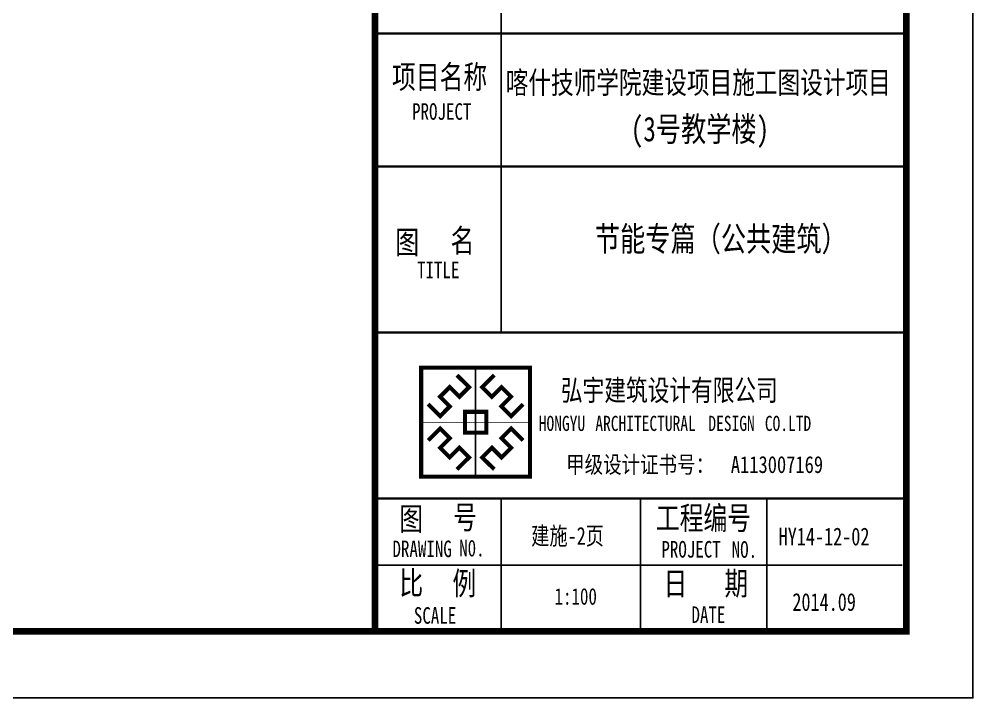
# Model space of a CAD drawing. Extents: x 28773 to 175644, y 7355 to 486294.
# Drawn here: x 140290 to 154644, y 254691 to 264908 of the extents above; entities that cross this region are included whole.
import ezdxf

# ---------------------------------------------------------------- set-up
doc = ezdxf.new("R2010")
doc.units = 0
doc.header["$LTSCALE"] = 1000
doc.header["$MEASUREMENT"] = 0
for name, color, linetype in [('PUB_TITLE', 7, 'Continuous'), ('TK', 126, 'Continuous'), ('TWT_TITLE', 7, 'Continuous')]:
    doc.layers.add(name, color=color, linetype=linetype)
doc.styles.add('-宋体', font='', dxfattribs={"width": 0.8})
doc.styles.add('_TEL_DIM', font='simhei.ttf', dxfattribs={"width": 0.8, "height": 3.5})
doc.styles.get('-宋体').set_extended_font_data('SimSun')

# ---------------------------------------------------------------- blocks, each defined once
blk = doc.blocks.new('logo')
at = {"color": 6}
blk.add_line((1004, 2011), (1004, 0), dxfattribs=at)
at = {"color": 6, "const_width": 74.6}
for points in [[(0, 2011), (2008, 2011), (2008, 0), (0, 0)], [(809, 1198), (1199, 1198), (1199, 813), (809, 813)]]:
    blk.add_lwpolyline(points, close=True, dxfattribs=at)
at = {"color": 6}
blk.add_lwpolyline([(0, 2011), (2008, 2011), (2008, 0), (0, 0)], close=True, dxfattribs=at)
for points, const_width in [([(1004, 2011), (1004, 0)], 15.2), ([(660, 1874), (883, 1654), (704, 1475), (526, 1653), (350, 1477), (528, 1299), (350, 1120), (129, 1340)], 74.6), ([(1348, 1874), (1125, 1654), (1304, 1475), (1482, 1653), (1658, 1477), (1480, 1299), (1659, 1120), (1879, 1340)], 74.6), ([(0, 1006), (2008, 1006)], 15.2), ([(660, 137), (883, 357), (704, 536), (526, 358), (350, 534), (528, 712), (350, 891), (129, 671)], 74.6), ([(1348, 137), (1125, 357), (1304, 536), (1482, 358), (1658, 534), (1480, 712), (1659, 891), (1879, 671)], 74.6)]:
    blk.add_lwpolyline(points, dxfattribs=dict(at, const_width=const_width))

msp = doc.modelspace()

# ---------------------------------------------------------------- linework, layer by layer
for p, q in [((145644, 255690), (145644, 313090)), ((147544, 260191), (147544, 266691)), ((146844, 260191), (153644, 260191)), ((146844, 257691), (153644, 257691)), ((146844, 257691), (153579, 257691)), ((147544, 255690), (147544, 257691)), ((149644, 255690), (149644, 257691)), ((151544, 255690), (151544, 257691)), ((145644, 256691), (153579, 256691)), ((147844, 256691), (148044, 256691)), ((153644, 255690), (146844, 255690)), ((146844, 255690), (148544, 255690)), ((153644, 255691), (147692, 255691))]:
    msp.add_line(p, q)
at = {"const_width": 34}
for points in [[(145644, 264691), (153644, 264691)], [(145644, 262691), (153644, 262691)], [(145644, 260191), (153644, 260191)], [(145644, 257691), (153644, 257691)]]:
    msp.add_lwpolyline(points, dxfattribs=at)
msp.add_point((153644, 255691))
at = {"layer": 'PUB_TITLE', "const_width": 100}
msp.add_lwpolyline([(145644, 313090), (153644, 313090), (153644, 255691), (145644, 255691)], close=True, dxfattribs=at)
at = {"layer": 'TWT_TITLE'}
msp.add_lwpolyline([(70544, 254691), (154644, 254691), (154644, 314091), (70544, 314091)], close=True, dxfattribs=at)
at = {"layer": 'TWT_TITLE', "const_width": 100}
msp.add_lwpolyline([(73044, 255691), (153644, 255691), (153644, 313091), (73044, 313091)], close=True, dxfattribs=at)

# ---------------------------------------------------------------- block references
at = {"color": 5, "xscale": 0.8162497763114516, "yscale": 0.8162497763405554, "zscale": 0.8162497763138338}
msp.add_blockref('logo', (146341, 258019), dxfattribs=at)

# ---------------------------------------------------------------- texts
at = {"style": '-宋体', "width": 0.75}
for s, height, p in [('项目名称', 350, (145902, 263863)), ('喀什技师学院建设项目施工图设计项目', 333.25, (147613, 263787)), ('PROJECT', 250, (146204, 263392)), ('(3号教学楼)', 370.3, (149495, 263068)), ('节能专篇（公共建筑）', 370.3, (148957, 261415)), ('图', 350, (145953, 261373)), ('名', 350, (146782, 261398)), ('TITLE', 250, (146279, 261007)), ('图', 350, (146011, 257211)), ('号', 350, (146823, 257235)), ('工程编号', 350, (149873, 257223)), ('建施-2页', 267.7, (147997, 256996)), ('HY14-12-02', 267.7, (151721, 256987)), ('DRAWING', 250, (145909, 256810)), ('N0.', 250, (146913, 256821)), ('PROJECT', 250, (149956, 256803)), ('NO.', 250, (151014, 256800)), ('比', 350, (146013, 256246)), ('例', 350, (146812, 256240)), ('日', 350, (149989, 256237)), ('期', 350, (150904, 256239)), ('1:100', 250, (148348, 256094)), ('2014.09', 267.7, (151927, 256001)), ('SCALE', 250, (146231, 255807)), ('DATE', 250, (150409, 255819))]:
    msp.add_text(s, height=height, dxfattribs=at).set_placement(p)
at = {"layer": 'TK', "color": 9}
for s, height, style, width, p in [('弘宇建筑设计有限公司', 319, '-宋体', 0.75, (148444, 259163)), ('HONGYU', 227.8, '-宋体', 0.75, (148111, 258709, 0)), ('ARCHITECTURAL', 227.85, '-宋体', 0.75, (148962, 258709, 0)), ('DESIGN', 227.8, '-宋体', 0.75, (150663, 258709, 0)), ('CO.LTD', 227.8, '-宋体', 0.75, (151513, 258709, 0)), ('甲级设计证书号：', 255.1, '_TEL_DIM', 0.8, (148522, 258076)), ('A113007169', 255.1, '_TEL_DIM', 0.8, (151001, 258076))]:
    msp.add_text(s, height=height, dxfattribs=dict(at, style=style, width=width)).set_placement(p)

doc.saveas('drawing.dxf')
